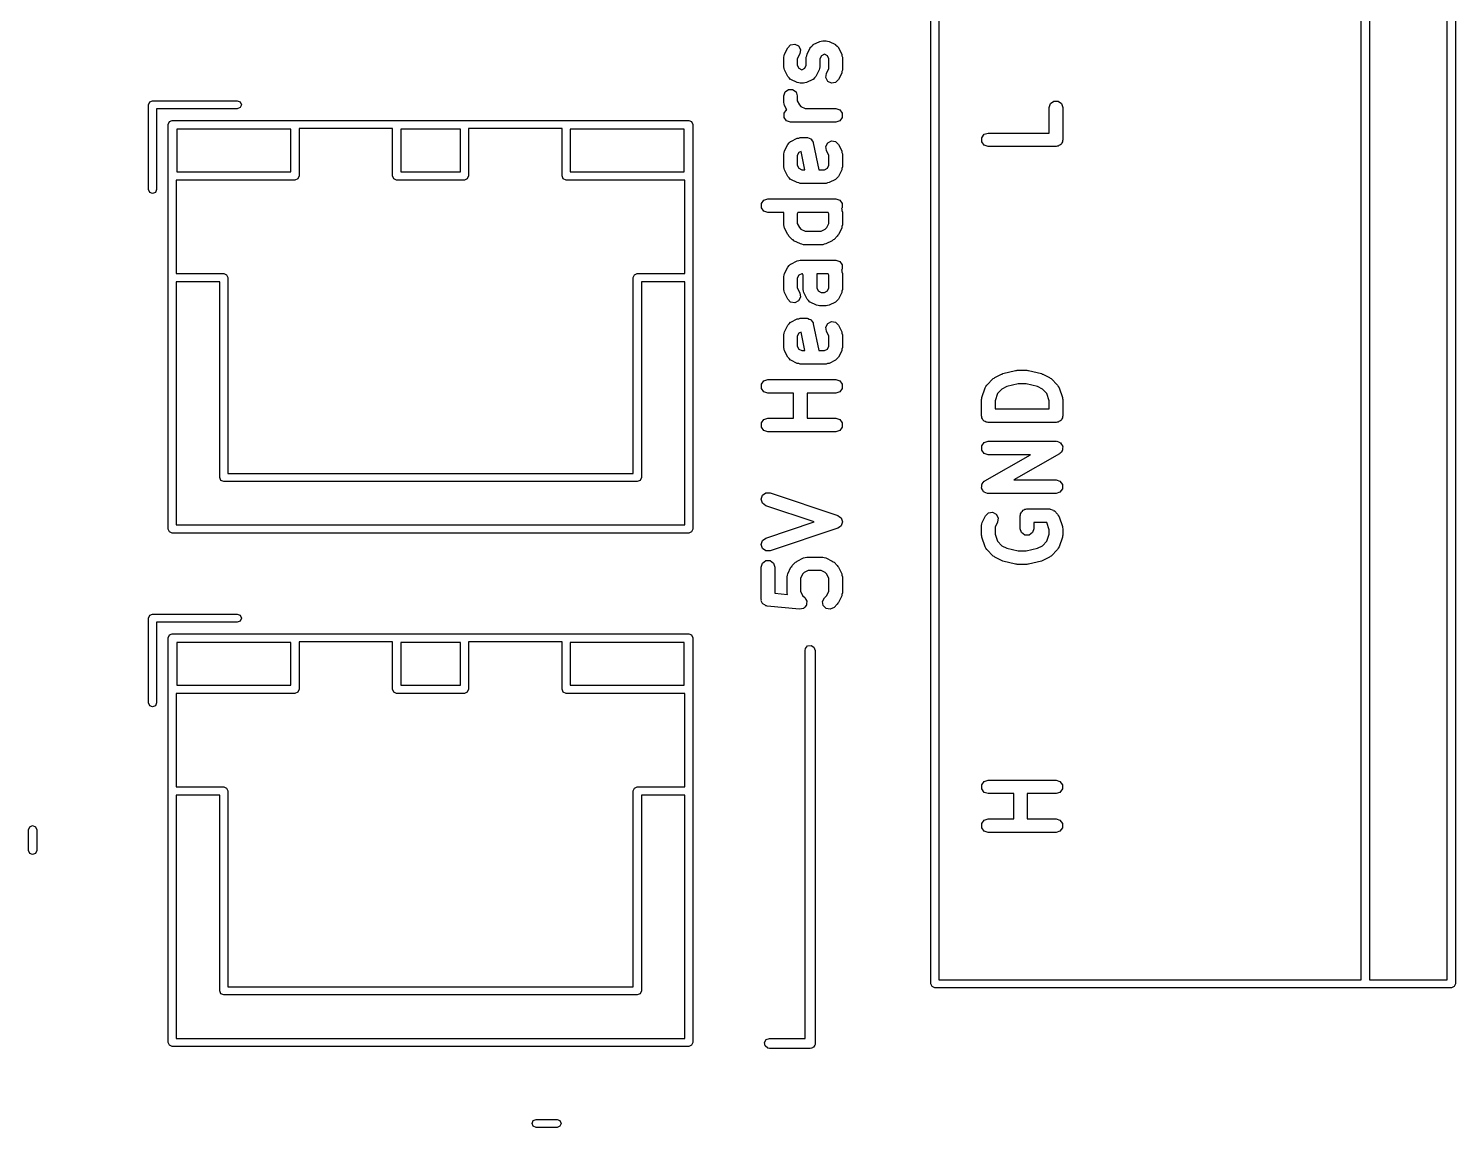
# Model space of a CAD drawing. Extents: x 96 to 200, y -143 to -59.
# Drawn here: x 177.82 to 198.87, y -97.74 to -81.52 of the extents above; entities that cross this region are included whole.
import ezdxf

# ---------------------------------------------------------------- set-up
doc = ezdxf.new("R2010")
doc.units = 0
doc.layers.add('BLACK', color=7, linetype='CONTINUOUS')

msp = doc.modelspace()

# ---------------------------------------------------------------- linework, layer by layer
at = {"layer": 'BLACK', "linetype": 'CONTINUOUS'}
for p, q in [((191.13, -95.62), (191.13, -80.38)), ((198.87, -80.38), (198.87, -95.62)), ((191.25, -80.44), (191.25, -95.56)), ((197.48, -95.56), (197.48, -80.44)), ((197.6, -80.44), (197.6, -95.56)), ((198.75, -95.56), (198.75, -80.44)), ((188.972, -81.9029), (189.019, -81.8077)), ((189.019, -81.8077), (189.062, -81.7636)), ((189.062, -81.7636), (189.123, -81.7535)), ((189.123, -81.7535), (189.179, -81.7811)), ((189.179, -81.7811), (189.207, -81.836)), ((189.207, -81.836), (189.198, -81.8971)), ((189.305, -81.9029), (189.352, -81.8077)), ((189.352, -81.8077), (189.353, -81.8071)), ((189.353, -81.8063), (189.375, -81.7851)), ((189.353, -81.8071), (189.353, -81.8063)), ((189.375, -81.7851), (189.396, -81.7636)), ((189.396, -81.7636), (189.397, -81.7635)), ((189.397, -81.7629), (189.492, -81.7153)), ((189.397, -81.7635), (189.397, -81.7629)), ((189.492, -81.7153), (189.515, -81.7119)), ((189.515, -81.7119), (189.537, -81.7048)), ((189.537, -81.7048), (189.585, -81.7048)), ((189.585, -81.7048), (189.607, -81.7119)), ((189.607, -81.7119), (189.629, -81.7153)), ((189.629, -81.7153), (189.725, -81.7629)), ((189.725, -81.7629), (189.725, -81.7635)), ((189.725, -81.7635), (189.726, -81.7636)), ((189.726, -81.7636), (189.747, -81.7851)), ((189.747, -81.7851), (189.769, -81.8063)), ((189.769, -81.8063), (189.769, -81.8071)), ((189.769, -81.8071), (189.769, -81.8077)), ((189.769, -81.8077), (189.817, -81.9029)), ((188.961, -81.9476), (188.968, -81.9257)), ((188.961, -82.0905), (188.961, -81.9476)), ((188.968, -82.1124), (188.961, -82.0905)), ((188.968, -81.9257), (188.972, -81.9029)), ((189.198, -81.8971), (189.161, -81.9712)), ((189.161, -81.9712), (189.161, -82.0669)), ((189.161, -82.0669), (189.183, -82.1112)), ((189.272, -82.1112), (189.294, -82.0669)), ((189.294, -81.9476), (189.301, -81.9257)), ((189.294, -82.0669), (189.294, -81.9476)), ((189.301, -81.9257), (189.305, -81.9029)), ((189.494, -82.0905), (189.487, -82.1124)), ((189.516, -81.9269), (189.494, -81.9712)), ((189.494, -81.9712), (189.494, -82.0905)), ((189.561, -81.9048), (189.516, -81.9269)), ((189.605, -81.9269), (189.561, -81.9048)), ((189.561, -81.9048), (189.561, -81.9048)), ((189.628, -81.9712), (189.605, -81.9269)), ((189.628, -82.1145), (189.628, -81.9712)), ((189.817, -81.9029), (189.82, -81.9257)), ((189.82, -81.9257), (189.828, -81.9476)), ((189.828, -81.9476), (189.828, -82.1381)), ((188.972, -82.1352), (188.968, -82.1124)), ((189.019, -82.2304), (188.972, -82.1352)), ((189.02, -82.231), (189.019, -82.2304)), ((189.02, -82.2318), (189.02, -82.231)), ((189.041, -82.253), (189.02, -82.2318)), ((189.062, -82.2745), (189.041, -82.253)), ((189.063, -82.2746), (189.062, -82.2745)), ((189.064, -82.2752), (189.063, -82.2746)), ((189.159, -82.3228), (189.064, -82.2752)), ((189.183, -82.1112), (189.227, -82.1333)), ((189.227, -82.1333), (189.228, -82.1333)), ((189.228, -82.1333), (189.272, -82.1112)), ((189.391, -82.2752), (189.296, -82.3228)), ((189.392, -82.2746), (189.391, -82.2752)), ((189.393, -82.2745), (189.392, -82.2746)), ((189.414, -82.253), (189.393, -82.2745)), ((189.435, -82.2318), (189.414, -82.253)), ((189.436, -82.231), (189.435, -82.2318)), ((189.484, -82.1352), (189.436, -82.2304)), ((189.436, -82.2304), (189.436, -82.231)), ((189.487, -82.1124), (189.484, -82.1352)), ((189.581, -82.2497), (189.591, -82.1886)), ((189.61, -82.3046), (189.581, -82.2497)), ((189.591, -82.1886), (189.628, -82.1145)), ((189.665, -82.3322), (189.61, -82.3046)), ((189.769, -82.2781), (189.726, -82.3221)), ((189.817, -82.1828), (189.769, -82.2781)), ((189.82, -82.16), (189.817, -82.1828)), ((189.828, -82.1381), (189.82, -82.16)), ((188.961, -82.519), (188.98, -82.4603)), ((188.98, -82.4603), (189.03, -82.4239)), ((189.03, -82.4239), (189.092, -82.4239)), ((189.092, -82.4239), (189.142, -82.4603)), ((189.142, -82.4603), (189.161, -82.519)), ((189.182, -82.3262), (189.159, -82.3228)), ((189.204, -82.3333), (189.182, -82.3262)), ((189.251, -82.3333), (189.204, -82.3333)), ((189.273, -82.3262), (189.251, -82.3333)), ((189.296, -82.3228), (189.273, -82.3262)), ((189.726, -82.3221), (189.665, -82.3322)), ((179.59, -82.65), (179.608, -82.6076)), ((179.59, -83.9), (179.59, -82.65)), ((179.608, -82.6076), (179.65, -82.59)), ((179.65, -82.59), (180.9, -82.59)), ((180.9, -82.71), (179.71, -82.71)), ((179.71, -82.71), (179.71, -83.9)), ((180.9, -82.59), (180.942, -82.6076)), ((180.942, -82.6924), (180.9, -82.71)), ((180.942, -82.6076), (180.96, -82.65)), ((180.96, -82.65), (180.942, -82.6924)), ((188.961, -82.6143), (188.961, -82.519)), ((188.968, -82.6362), (188.961, -82.6143)), ((188.966, -82.7739), (189.002, -82.7239)), ((188.972, -82.659), (188.968, -82.6362)), ((189.004, -82.7234), (188.972, -82.659)), ((189.002, -82.7239), (189.004, -82.7234)), ((189.161, -82.519), (189.161, -82.5907)), ((189.161, -82.5907), (189.191, -82.6503)), ((189.191, -82.6503), (189.215, -82.675)), ((189.215, -82.675), (189.275, -82.7048)), ((189.275, -82.7048), (189.728, -82.7048)), ((189.728, -82.7048), (189.786, -82.7239)), ((189.786, -82.7239), (189.823, -82.7739)), ((192.878, -82.6905), (192.897, -82.6317)), ((192.878, -83.0667), (192.878, -82.6905)), ((192.897, -82.6317), (192.947, -82.5954)), ((192.947, -82.5954), (193.009, -82.5954)), ((193.009, -82.5954), (193.059, -82.6317)), ((193.059, -82.6317), (193.078, -82.6905)), ((193.078, -82.6905), (193.078, -83.1667)), ((179.88, -82.94), (179.898, -82.8976)), ((179.898, -82.8976), (179.94, -82.88)), ((179.94, -82.88), (187.56, -82.88)), ((187.56, -82.88), (187.602, -82.8976)), ((187.602, -82.8976), (187.62, -82.94)), ((188.966, -82.8357), (188.966, -82.7739)), ((189.002, -82.8857), (188.966, -82.8357)), ((189.061, -82.9048), (189.002, -82.8857)), ((189.728, -82.9048), (189.061, -82.9048)), ((189.786, -82.8857), (189.728, -82.9048)), ((189.823, -82.8357), (189.786, -82.8857)), ((189.823, -82.7739), (189.823, -82.8357)), ((179.88, -88.91), (179.88, -82.94)), ((180.01, -83.01), (180.01, -83.64)), ((181.69, -83.01), (180.01, -83.01)), ((181.69, -83.64), (181.69, -83.01)), ((183.19, -83), (181.81, -83)), ((181.81, -83), (181.81, -83.7)), ((183.19, -83.7), (183.19, -83)), ((183.31, -83.01), (183.31, -83.64)), ((184.19, -83.01), (183.31, -83.01)), ((184.19, -83.64), (184.19, -83.01)), ((184.31, -83), (184.31, -83.7)), ((185.69, -83), (184.31, -83)), ((185.69, -83.7), (185.69, -83)), ((185.81, -83.01), (185.81, -83.64)), ((187.49, -83.01), (185.81, -83.01)), ((187.49, -83.64), (187.49, -83.01)), ((187.62, -82.94), (187.62, -88.91)), ((189.064, -83.1915), (189.159, -83.1439)), ((189.159, -83.1439), (189.182, -83.1405)), ((189.182, -83.1405), (189.204, -83.1333)), ((189.204, -83.1333), (189.299, -83.1333)), ((189.299, -83.1333), (189.305, -83.1352)), ((189.305, -83.1352), (189.311, -83.134)), ((189.311, -83.134), (189.334, -83.1446)), ((189.334, -83.1446), (189.358, -83.1524)), ((191.883, -83.1358), (191.919, -83.0858)), ((191.883, -83.1976), (191.883, -83.1358)), ((191.919, -83.0858), (191.978, -83.0667)), ((191.978, -83.0667), (192.878, -83.0667)), ((188.961, -83.3762), (188.968, -83.3543)), ((188.968, -83.3543), (188.972, -83.3315)), ((188.972, -83.3315), (189.019, -83.2362)), ((189.019, -83.2362), (189.02, -83.2357)), ((189.02, -83.2349), (189.041, -83.2137)), ((189.02, -83.2357), (189.02, -83.2349)), ((189.041, -83.2137), (189.062, -83.1922)), ((189.062, -83.1922), (189.063, -83.1921)), ((189.063, -83.1921), (189.064, -83.1915)), ((189.183, -83.3555), (189.161, -83.3998)), ((189.218, -83.338), (189.183, -83.3555)), ((189.272, -83.6095), (189.218, -83.338)), ((189.358, -83.1524), (189.361, -83.1573)), ((189.361, -83.1573), (189.367, -83.1598)), ((189.367, -83.1598), (189.379, -83.1819)), ((189.379, -83.1819), (189.394, -83.2024)), ((189.394, -83.2024), (189.394, -83.2085)), ((189.394, -83.2085), (189.397, -83.2137)), ((189.397, -83.2137), (189.476, -83.6095)), ((189.581, -83.2646), (189.61, -83.2097)), ((189.591, -83.3257), (189.581, -83.2646)), ((189.628, -83.3998), (189.591, -83.3257)), ((189.61, -83.2097), (189.665, -83.1821)), ((189.665, -83.1821), (189.726, -83.1922)), ((189.726, -83.1922), (189.769, -83.2362)), ((189.769, -83.2362), (189.817, -83.3315)), ((189.817, -83.3315), (189.82, -83.3543)), ((189.82, -83.3543), (189.828, -83.3762)), ((191.919, -83.2476), (191.883, -83.1976)), ((191.978, -83.2667), (191.919, -83.2476)), ((192.978, -83.2667), (191.978, -83.2667)), ((192.993, -83.2618), (192.978, -83.2667)), ((193.009, -83.2618), (192.993, -83.2618)), ((193.021, -83.2525), (193.009, -83.2618)), ((193.036, -83.2476), (193.021, -83.2525)), ((193.046, -83.2348), (193.036, -83.2476)), ((193.059, -83.2254), (193.046, -83.2348)), ((193.063, -83.2104), (193.059, -83.2254)), ((193.073, -83.1976), (193.063, -83.2104)), ((193.078, -83.1667), (193.073, -83.1817)), ((193.073, -83.1817), (193.073, -83.1976)), ((188.961, -83.5667), (188.961, -83.3762)), ((188.968, -83.5886), (188.961, -83.5667)), ((189.161, -83.3998), (189.161, -83.5431)), ((189.161, -83.5431), (189.183, -83.5874)), ((189.605, -83.5874), (189.628, -83.5431)), ((189.628, -83.5431), (189.628, -83.3998)), ((189.828, -83.5667), (189.82, -83.5886)), ((189.828, -83.3762), (189.828, -83.5667)), ((181.75, -83.76), (180, -83.76)), ((180, -83.76), (180, -85.14)), ((180.01, -83.64), (181.69, -83.64)), ((181.792, -83.7424), (181.75, -83.76)), ((181.81, -83.7), (181.792, -83.7424)), ((183.208, -83.7424), (183.19, -83.7)), ((183.25, -83.76), (183.208, -83.7424)), ((184.25, -83.76), (183.25, -83.76)), ((183.31, -83.64), (184.19, -83.64)), ((184.292, -83.7424), (184.25, -83.76)), ((184.31, -83.7), (184.292, -83.7424)), ((185.708, -83.7424), (185.69, -83.7)), ((185.75, -83.76), (185.708, -83.7424)), ((187.5, -83.76), (185.75, -83.76)), ((185.81, -83.64), (187.49, -83.64)), ((187.5, -85.14), (187.5, -83.76)), ((188.972, -83.6114), (188.968, -83.5886)), ((189.019, -83.7066), (188.972, -83.6114)), ((189.02, -83.7072), (189.019, -83.7066)), ((189.02, -83.708), (189.02, -83.7072)), ((189.041, -83.7292), (189.02, -83.708)), ((189.062, -83.7507), (189.041, -83.7292)), ((189.063, -83.7508), (189.062, -83.7507)), ((189.064, -83.7513), (189.063, -83.7508)), ((189.159, -83.799), (189.064, -83.7513)), ((189.183, -83.5874), (189.227, -83.6095)), ((189.227, -83.6095), (189.272, -83.6095)), ((189.476, -83.6095), (189.561, -83.6095)), ((189.561, -83.6095), (189.605, -83.5874)), ((189.725, -83.7513), (189.629, -83.799)), ((189.726, -83.7507), (189.725, -83.7508)), ((189.725, -83.7508), (189.725, -83.7513)), ((189.747, -83.7292), (189.726, -83.7507)), ((189.769, -83.708), (189.747, -83.7292)), ((189.817, -83.6114), (189.769, -83.7066)), ((189.769, -83.7066), (189.769, -83.7072)), ((189.769, -83.7072), (189.769, -83.708)), ((189.82, -83.5886), (189.817, -83.6114)), ((179.608, -83.9424), (179.59, -83.9)), ((179.65, -83.96), (179.608, -83.9424)), ((179.692, -83.9424), (179.65, -83.96)), ((179.71, -83.9), (179.692, -83.9424)), ((189.182, -83.8024), (189.159, -83.799)), ((189.204, -83.8095), (189.182, -83.8024)), ((189.585, -83.8095), (189.204, -83.8095)), ((189.607, -83.8024), (189.585, -83.8095)), ((189.629, -83.799), (189.607, -83.8024)), ((188.633, -84.1072), (188.669, -84.0572)), ((188.633, -84.169), (188.633, -84.1072)), ((188.669, -84.219), (188.633, -84.169)), ((188.669, -84.0572), (188.728, -84.0381)), ((188.728, -84.0381), (189.728, -84.0381)), ((189.728, -84.0381), (189.786, -84.0572)), ((189.786, -84.0572), (189.823, -84.1072)), ((189.823, -84.169), (189.814, -84.1816)), ((189.814, -84.1816), (189.817, -84.1886)), ((189.817, -84.1886), (189.82, -84.2114)), ((189.823, -84.1072), (189.823, -84.169)), ((188.728, -84.2381), (188.669, -84.219)), ((188.961, -84.2381), (188.728, -84.2381)), ((188.961, -84.4238), (188.961, -84.2381)), ((189.17, -84.2381), (189.161, -84.2569)), ((189.161, -84.2569), (189.161, -84.4002)), ((189.161, -84.4002), (189.191, -84.4598)), ((189.618, -84.2381), (189.17, -84.2381)), ((189.598, -84.4598), (189.628, -84.4002)), ((189.628, -84.2569), (189.618, -84.2381)), ((189.628, -84.4002), (189.628, -84.2569)), ((189.82, -84.2114), (189.828, -84.2333)), ((189.828, -84.2333), (189.828, -84.4238)), ((188.968, -84.4457), (188.961, -84.4238)), ((188.972, -84.4685), (188.968, -84.4457)), ((189.019, -84.5638), (188.972, -84.4685)), ((189.031, -84.5753), (189.019, -84.5638)), ((189.038, -84.5898), (189.031, -84.5753)), ((189.085, -84.6374), (189.038, -84.5898)), ((189.191, -84.4598), (189.215, -84.4845)), ((189.215, -84.4845), (189.275, -84.5143)), ((189.275, -84.5143), (189.514, -84.5143)), ((189.514, -84.5143), (189.573, -84.4845)), ((189.573, -84.4845), (189.598, -84.4598)), ((189.751, -84.5898), (189.703, -84.6374)), ((189.758, -84.5753), (189.751, -84.5898)), ((189.769, -84.5638), (189.758, -84.5753)), ((189.817, -84.4685), (189.769, -84.5638)), ((189.82, -84.4457), (189.817, -84.4685)), ((189.828, -84.4238), (189.82, -84.4457)), ((189.1, -84.6447), (189.085, -84.6374)), ((189.111, -84.6561), (189.1, -84.6447)), ((189.207, -84.7037), (189.111, -84.6561)), ((189.23, -84.7072), (189.207, -84.7037)), ((189.251, -84.7143), (189.23, -84.7072)), ((189.537, -84.7143), (189.251, -84.7143)), ((189.559, -84.7072), (189.537, -84.7143)), ((189.582, -84.7037), (189.559, -84.7072)), ((189.677, -84.6561), (189.582, -84.7037)), ((189.689, -84.6447), (189.677, -84.6561)), ((189.703, -84.6374), (189.689, -84.6447)), ((189.02, -85.0444), (189.041, -85.0232)), ((189.041, -85.0232), (189.062, -85.0017)), ((189.062, -85.0017), (189.063, -85.0016)), ((189.063, -85.0016), (189.064, -85.001)), ((189.064, -85.001), (189.159, -84.9534)), ((189.159, -84.9534), (189.182, -84.95)), ((189.182, -84.95), (189.204, -84.9429)), ((189.204, -84.9429), (189.728, -84.9429)), ((189.728, -84.9429), (189.786, -84.962)), ((189.786, -84.962), (189.823, -85.012)), ((189.823, -85.012), (189.823, -85.0738)), ((180, -85.14), (180.7, -85.14)), ((180.7, -85.14), (180.742, -85.1576)), ((180.742, -85.1576), (180.76, -85.2)), ((180.76, -85.2), (180.76, -88.09)), ((186.74, -85.2), (186.758, -85.1576)), ((186.74, -88.09), (186.74, -85.2)), ((186.758, -85.1576), (186.8, -85.14)), ((186.8, -85.14), (187.5, -85.14)), ((188.961, -85.1857), (188.968, -85.1638)), ((188.961, -85.3762), (188.961, -85.1857)), ((188.968, -85.1638), (188.972, -85.141)), ((188.972, -85.141), (189.019, -85.0458)), ((189.019, -85.0458), (189.02, -85.0452)), ((189.02, -85.0452), (189.02, -85.0444)), ((189.183, -85.165), (189.161, -85.2093)), ((189.161, -85.2093), (189.161, -85.3526)), ((189.227, -85.1429), (189.183, -85.165)), ((189.237, -85.1429), (189.227, -85.1429)), ((189.247, -85.1617), (189.237, -85.1429)), ((189.247, -85.3762), (189.247, -85.1617)), ((189.447, -85.1429), (189.447, -85.3526)), ((189.618, -85.1429), (189.447, -85.1429)), ((189.628, -85.1617), (189.618, -85.1429)), ((189.628, -85.3526), (189.628, -85.1617)), ((189.823, -85.0738), (189.814, -85.0864)), ((189.814, -85.0864), (189.817, -85.0934)), ((189.817, -85.0934), (189.82, -85.1162)), ((189.82, -85.1162), (189.828, -85.1381)), ((189.828, -85.1381), (189.828, -85.3762)), ((180.64, -85.26), (180, -85.26)), ((180, -85.26), (180, -88.85)), ((180.64, -88.15), (180.64, -85.26)), ((186.86, -85.26), (186.86, -88.15)), ((187.5, -85.26), (186.86, -85.26)), ((187.5, -88.85), (187.5, -85.26)), ((188.968, -85.3981), (188.961, -85.3762)), ((188.972, -85.4209), (188.968, -85.3981)), ((189.019, -85.5161), (188.972, -85.4209)), ((189.161, -85.3526), (189.198, -85.4267)), ((189.198, -85.4267), (189.207, -85.4878)), ((189.254, -85.3981), (189.247, -85.3762)), ((189.257, -85.4209), (189.254, -85.3981)), ((189.305, -85.5161), (189.257, -85.4209)), ((189.447, -85.3526), (189.469, -85.3969)), ((189.469, -85.3969), (189.513, -85.419)), ((189.513, -85.419), (189.561, -85.419)), ((189.561, -85.419), (189.605, -85.3969)), ((189.605, -85.3969), (189.628, -85.3526)), ((189.817, -85.4209), (189.769, -85.5161)), ((189.82, -85.3981), (189.817, -85.4209)), ((189.828, -85.3762), (189.82, -85.3981)), ((189.062, -85.5602), (189.019, -85.5161)), ((189.123, -85.5703), (189.062, -85.5602)), ((189.179, -85.5427), (189.123, -85.5703)), ((189.207, -85.4878), (189.179, -85.5427)), ((189.305, -85.5167), (189.305, -85.5161)), ((189.306, -85.5175), (189.305, -85.5167)), ((189.327, -85.5387), (189.306, -85.5175)), ((189.348, -85.5602), (189.327, -85.5387)), ((189.349, -85.5603), (189.348, -85.5602)), ((189.35, -85.5609), (189.349, -85.5603)), ((189.445, -85.6085), (189.35, -85.5609)), ((189.468, -85.6119), (189.445, -85.6085)), ((189.49, -85.619), (189.468, -85.6119)), ((189.585, -85.619), (189.49, -85.619)), ((189.607, -85.6119), (189.585, -85.619)), ((189.629, -85.6085), (189.607, -85.6119)), ((189.725, -85.5609), (189.629, -85.6085)), ((189.726, -85.5602), (189.725, -85.5603)), ((189.725, -85.5603), (189.725, -85.5609)), ((189.747, -85.5387), (189.726, -85.5602)), ((189.769, -85.5175), (189.747, -85.5387)), ((189.769, -85.5161), (189.769, -85.5167)), ((189.769, -85.5167), (189.769, -85.5175)), ((189.02, -85.9015), (189.041, -85.8804)), ((189.041, -85.8804), (189.062, -85.8589)), ((189.062, -85.8589), (189.063, -85.8587)), ((189.063, -85.8587), (189.064, -85.8582)), ((189.064, -85.8582), (189.159, -85.8106)), ((189.159, -85.8106), (189.182, -85.8071)), ((189.182, -85.8071), (189.204, -85.8)), ((189.204, -85.8), (189.299, -85.8)), ((189.299, -85.8), (189.305, -85.8019)), ((189.305, -85.8019), (189.311, -85.8007)), ((189.311, -85.8007), (189.334, -85.8113)), ((189.334, -85.8113), (189.358, -85.8191)), ((189.358, -85.8191), (189.361, -85.824)), ((189.361, -85.824), (189.367, -85.8265)), ((189.367, -85.8265), (189.379, -85.8486)), ((189.379, -85.8486), (189.394, -85.8691)), ((189.394, -85.8691), (189.394, -85.8751)), ((189.394, -85.8751), (189.397, -85.8804)), ((189.397, -85.8804), (189.476, -86.2762)), ((189.581, -85.9312), (189.61, -85.8764)), ((189.61, -85.8764), (189.665, -85.8487)), ((189.665, -85.8487), (189.726, -85.8589)), ((189.726, -85.8589), (189.769, -85.9029)), ((188.961, -86.0429), (188.968, -86.0209)), ((188.961, -86.2333), (188.961, -86.0429)), ((188.968, -86.0209), (188.972, -85.9981)), ((188.972, -85.9981), (189.019, -85.9029)), ((189.019, -85.9029), (189.02, -85.9023)), ((189.02, -85.9023), (189.02, -85.9015)), ((189.183, -86.0222), (189.161, -86.0665)), ((189.161, -86.0665), (189.161, -86.2097)), ((189.218, -86.0047), (189.183, -86.0222)), ((189.272, -86.2762), (189.218, -86.0047)), ((189.591, -85.9923), (189.581, -85.9312)), ((189.628, -86.0665), (189.591, -85.9923)), ((189.628, -86.2097), (189.628, -86.0665)), ((189.769, -85.9029), (189.817, -85.9981)), ((189.817, -85.9981), (189.82, -86.0209)), ((189.82, -86.0209), (189.828, -86.0429)), ((189.828, -86.0429), (189.828, -86.2333)), ((188.968, -86.2553), (188.961, -86.2333)), ((188.972, -86.2781), (188.968, -86.2553)), ((189.019, -86.3733), (188.972, -86.2781)), ((189.161, -86.2097), (189.183, -86.254)), ((189.183, -86.254), (189.227, -86.2762)), ((189.227, -86.2762), (189.272, -86.2762)), ((189.476, -86.2762), (189.561, -86.2762)), ((189.561, -86.2762), (189.605, -86.254)), ((189.605, -86.254), (189.628, -86.2097)), ((189.817, -86.2781), (189.769, -86.3733)), ((189.82, -86.2553), (189.817, -86.2781)), ((189.828, -86.2333), (189.82, -86.2553)), ((189.02, -86.3739), (189.019, -86.3733)), ((189.02, -86.3746), (189.02, -86.3739)), ((189.041, -86.3958), (189.02, -86.3746)), ((189.062, -86.4173), (189.041, -86.3958)), ((189.063, -86.4175), (189.062, -86.4173)), ((189.064, -86.418), (189.063, -86.4175)), ((189.159, -86.4656), (189.064, -86.418)), ((189.182, -86.4691), (189.159, -86.4656)), ((189.204, -86.4762), (189.182, -86.4691)), ((189.585, -86.4762), (189.204, -86.4762)), ((189.607, -86.4691), (189.585, -86.4762)), ((189.629, -86.4656), (189.607, -86.4691)), ((189.725, -86.418), (189.629, -86.4656)), ((189.726, -86.4173), (189.725, -86.4175)), ((189.725, -86.4175), (189.725, -86.418)), ((189.747, -86.3958), (189.726, -86.4173)), ((189.769, -86.3746), (189.747, -86.3958)), ((189.769, -86.3733), (189.769, -86.3739)), ((189.769, -86.3739), (189.769, -86.3746)), ((188.633, -86.7739), (188.669, -86.7239)), ((188.669, -86.7239), (188.728, -86.7048)), ((188.728, -86.7048), (189.728, -86.7048)), ((189.728, -86.7048), (189.786, -86.7239)), ((189.786, -86.7239), (189.823, -86.7739)), ((191.955, -86.7864), (192.05, -86.6912)), ((192.05, -86.6912), (192.064, -86.6838)), ((192.064, -86.6838), (192.076, -86.6725)), ((192.076, -86.6725), (192.171, -86.6248)), ((192.171, -86.6248), (192.182, -86.6232)), ((192.182, -86.6232), (192.191, -86.6173)), ((192.191, -86.6173), (192.382, -86.5697)), ((192.382, -86.5697), (192.394, -86.5705)), ((192.394, -86.5705), (192.406, -86.5667)), ((192.406, -86.5667), (192.549, -86.5667)), ((192.549, -86.5667), (192.561, -86.5705)), ((192.561, -86.5705), (192.573, -86.5697)), ((192.573, -86.5697), (192.764, -86.6173)), ((192.764, -86.6173), (192.773, -86.6232)), ((192.773, -86.6232), (192.784, -86.6248)), ((192.784, -86.6248), (192.879, -86.6725)), ((192.879, -86.6725), (192.891, -86.6838)), ((192.891, -86.6838), (192.905, -86.6912)), ((192.905, -86.6912), (193.001, -86.7864)), ((188.633, -86.8357), (188.633, -86.7739)), ((188.669, -86.8857), (188.633, -86.8357)), ((188.728, -86.9048), (188.669, -86.8857)), ((189.104, -86.9048), (188.728, -86.9048)), ((189.104, -87.2762), (189.104, -86.9048)), ((189.728, -86.9048), (189.304, -86.9048)), ((189.304, -86.9048), (189.304, -87.2762)), ((189.786, -86.8857), (189.728, -86.9048)), ((189.823, -86.8357), (189.786, -86.8857)), ((189.823, -86.7739), (189.823, -86.8357)), ((191.883, -86.9684), (191.93, -86.8255)), ((191.93, -86.8255), (191.944, -86.807)), ((191.944, -86.807), (191.955, -86.7864)), ((192.113, -86.9112), (192.078, -87.0162)), ((192.18, -86.8441), (192.113, -86.9112)), ((192.251, -86.8086), (192.18, -86.8441)), ((192.418, -86.7667), (192.251, -86.8086)), ((192.537, -86.7667), (192.418, -86.7667)), ((192.705, -86.8086), (192.537, -86.7667)), ((192.776, -86.8441), (192.705, -86.8086)), ((192.843, -86.9112), (192.776, -86.8441)), ((192.878, -87.0162), (192.843, -86.9112)), ((193.001, -86.7864), (193.011, -86.807)), ((193.011, -86.807), (193.025, -86.8255)), ((193.025, -86.8255), (193.072, -86.9684)), ((191.878, -87), (191.883, -86.9846)), ((191.878, -87.2381), (191.878, -87)), ((191.883, -86.9846), (191.883, -86.9684)), ((192.078, -87.0162), (192.078, -87.1381)), ((192.078, -87.1381), (192.878, -87.1381)), ((192.878, -87.1381), (192.878, -87.0162)), ((193.072, -86.9684), (193.073, -86.9846)), ((193.073, -86.9846), (193.078, -87)), ((193.078, -87), (193.078, -87.2381)), ((188.633, -87.3453), (188.669, -87.2953)), ((188.633, -87.4071), (188.633, -87.3453)), ((188.669, -87.2953), (188.728, -87.2762)), ((188.728, -87.2762), (189.104, -87.2762)), ((189.304, -87.2762), (189.728, -87.2762)), ((189.728, -87.2762), (189.786, -87.2953)), ((189.786, -87.2953), (189.823, -87.3453)), ((189.823, -87.3453), (189.823, -87.4071)), ((191.883, -87.2532), (191.878, -87.2381)), ((191.883, -87.269), (191.883, -87.2532)), ((191.892, -87.2818), (191.883, -87.269)), ((191.897, -87.2969), (191.892, -87.2818)), ((191.91, -87.3062), (191.897, -87.2969)), ((191.919, -87.319), (191.91, -87.3062)), ((191.934, -87.3239), (191.919, -87.319)), ((191.947, -87.3332), (191.934, -87.3239)), ((191.963, -87.3332), (191.947, -87.3332)), ((191.978, -87.3381), (191.963, -87.3332)), ((192.978, -87.3381), (191.978, -87.3381)), ((192.993, -87.3332), (192.978, -87.3381)), ((193.009, -87.3332), (192.993, -87.3332)), ((193.021, -87.3239), (193.009, -87.3332)), ((193.036, -87.319), (193.021, -87.3239)), ((193.046, -87.3062), (193.036, -87.319)), ((193.059, -87.2969), (193.046, -87.3062)), ((193.063, -87.2818), (193.059, -87.2969)), ((193.073, -87.269), (193.063, -87.2818)), ((193.078, -87.2381), (193.073, -87.2532)), ((193.073, -87.2532), (193.073, -87.269)), ((188.669, -87.4571), (188.633, -87.4071)), ((188.728, -87.4762), (188.669, -87.4571)), ((189.728, -87.4762), (188.728, -87.4762)), ((189.786, -87.4571), (189.728, -87.4762)), ((189.823, -87.4071), (189.786, -87.4571)), ((191.883, -87.6834), (191.919, -87.6334)), ((191.883, -87.7452), (191.883, -87.6834)), ((191.919, -87.7952), (191.883, -87.7452)), ((191.919, -87.6334), (191.978, -87.6143)), ((191.978, -87.6143), (192.978, -87.6143)), ((192.978, -87.6143), (192.983, -87.616)), ((192.983, -87.616), (192.989, -87.6149)), ((192.989, -87.6149), (193.012, -87.6254)), ((193.012, -87.6254), (193.036, -87.6334)), ((193.036, -87.6334), (193.04, -87.6379)), ((193.052, -87.7744), (193.036, -87.7952)), ((193.04, -87.6379), (193.045, -87.6403)), ((193.045, -87.6403), (193.058, -87.6626)), ((193.069, -87.7554), (193.052, -87.7744)), ((193.058, -87.6626), (193.073, -87.6834)), ((193.073, -87.7452), (193.069, -87.7498)), ((193.069, -87.7498), (193.069, -87.7554)), ((193.073, -87.6834), (193.073, -87.689)), ((193.073, -87.689), (193.076, -87.6939)), ((193.076, -87.6939), (193.073, -87.7195)), ((193.073, -87.7195), (193.073, -87.7452)), ((191.978, -87.8143), (191.919, -87.7952)), ((191.928, -88.1989), (192.601, -87.8143)), ((192.601, -87.8143), (191.978, -87.8143)), ((193.027, -87.8011), (192.354, -88.1857)), ((193.031, -87.7969), (193.027, -87.8011)), ((193.036, -87.7952), (193.031, -87.7969)), ((180.658, -88.1924), (180.64, -88.15)), ((180.7, -88.21), (180.658, -88.1924)), ((180.76, -88.09), (183.75, -88.09)), ((183.75, -88.09), (186.74, -88.09)), ((186.842, -88.1924), (186.8, -88.21)), ((186.86, -88.15), (186.842, -88.1924)), ((191.924, -88.2031), (191.928, -88.1989)), ((192.354, -88.1857), (192.978, -88.1857)), ((192.978, -88.1857), (193.036, -88.2048)), ((183.75, -88.21), (180.7, -88.21)), ((186.8, -88.21), (183.75, -88.21)), ((188.647, -88.412), (188.697, -88.3761)), ((188.697, -88.3761), (188.759, -88.3766)), ((188.759, -88.3766), (189.759, -88.7099)), ((191.88, -88.3061), (191.883, -88.2805)), ((191.883, -88.311), (191.88, -88.3061)), ((191.883, -88.2548), (191.886, -88.2502)), ((191.883, -88.2805), (191.883, -88.2548)), ((191.883, -88.3166), (191.883, -88.311)), ((191.898, -88.3374), (191.883, -88.3166)), ((191.886, -88.2446), (191.904, -88.2256)), ((191.886, -88.2502), (191.886, -88.2446)), ((191.91, -88.3597), (191.898, -88.3374)), ((191.904, -88.2256), (191.919, -88.2048)), ((191.916, -88.362), (191.91, -88.3597)), ((191.919, -88.3666), (191.916, -88.362)), ((191.919, -88.2048), (191.924, -88.2031)), ((191.943, -88.3746), (191.919, -88.3666)), ((191.967, -88.3851), (191.943, -88.3746)), ((191.972, -88.384), (191.967, -88.3851)), ((191.978, -88.3857), (191.972, -88.384)), ((192.978, -88.3857), (191.978, -88.3857)), ((193.036, -88.3666), (192.978, -88.3857)), ((193.036, -88.2048), (193.073, -88.2548)), ((193.073, -88.3166), (193.036, -88.3666)), ((193.073, -88.2548), (193.073, -88.3166)), ((188.628, -88.4707), (188.647, -88.412)), ((188.646, -88.5296), (188.628, -88.4707)), ((188.696, -88.5663), (188.646, -88.5296)), ((189.411, -88.8048), (188.696, -88.5663)), ((192.505, -88.6285), (192.518, -88.6192)), ((192.518, -88.6192), (192.534, -88.6192)), ((192.534, -88.6192), (192.549, -88.6143)), ((192.549, -88.6143), (192.882, -88.6143)), ((192.882, -88.6143), (192.89, -88.6168)), ((192.89, -88.6168), (192.898, -88.6155)), ((192.898, -88.6155), (192.919, -88.6261)), ((188.696, -89.0432), (189.411, -88.8048)), ((189.759, -88.7099), (189.784, -88.7278)), ((189.784, -88.7278), (189.808, -88.7454)), ((189.808, -88.7454), (189.808, -88.7461)), ((189.808, -88.7461), (189.809, -88.7466)), ((189.809, -88.7466), (189.818, -88.7754)), ((189.818, -88.7754), (189.828, -88.804)), ((189.828, -88.8055), (189.818, -88.8341)), ((189.828, -88.804), (189.827, -88.8048)), ((189.827, -88.8048), (189.828, -88.8055)), ((191.885, -88.8352), (191.888, -88.8124)), ((191.888, -88.8124), (191.936, -88.7172)), ((191.936, -88.7172), (191.979, -88.6731)), ((191.979, -88.6731), (192.04, -88.663)), ((192.04, -88.663), (192.095, -88.6907)), ((192.115, -88.8066), (192.078, -88.8807)), ((192.095, -88.6907), (192.124, -88.7455)), ((192.124, -88.7455), (192.115, -88.8066)), ((192.449, -88.7143), (192.454, -88.6992)), ((192.449, -88.9048), (192.449, -88.7143)), ((192.454, -88.6834), (192.463, -88.6706)), ((192.454, -88.6992), (192.454, -88.6834)), ((192.463, -88.6706), (192.468, -88.6555)), ((192.468, -88.6555), (192.481, -88.6462)), ((192.481, -88.6462), (192.49, -88.6334)), ((192.49, -88.6334), (192.505, -88.6285)), ((192.841, -88.8143), (192.649, -88.8143)), ((192.649, -88.8143), (192.649, -88.9048)), ((192.843, -88.8159), (192.841, -88.8143)), ((192.878, -88.921), (192.843, -88.8159)), ((192.919, -88.6261), (192.941, -88.6334)), ((192.941, -88.6334), (192.946, -88.6399)), ((192.946, -88.6399), (192.953, -88.6436)), ((192.953, -88.6436), (193.001, -88.6912)), ((193.001, -88.6912), (193.011, -88.7117)), ((193.011, -88.7117), (193.025, -88.7303)), ((193.025, -88.7303), (193.072, -88.8731)), ((179.898, -88.9524), (179.88, -88.91)), ((179.94, -88.97), (179.898, -88.9524)), ((187.56, -88.97), (179.94, -88.97)), ((180, -88.85), (187.5, -88.85)), ((187.602, -88.9524), (187.56, -88.97)), ((187.62, -88.91), (187.602, -88.9524)), ((189.759, -88.8996), (188.759, -89.233)), ((189.784, -88.8817), (189.759, -88.8996)), ((189.808, -88.8642), (189.784, -88.8817)), ((189.809, -88.8629), (189.808, -88.8634)), ((189.808, -88.8634), (189.808, -88.8642)), ((189.818, -88.8341), (189.809, -88.8629)), ((191.878, -88.8571), (191.885, -88.8352)), ((191.878, -89), (191.878, -88.8571)), ((191.883, -89.0154), (191.878, -89)), ((191.883, -89.0316), (191.883, -89.0154)), ((191.93, -89.1745), (191.883, -89.0316)), ((192.078, -88.8807), (192.078, -88.9838)), ((192.078, -88.9838), (192.113, -89.0888)), ((192.468, -88.9635), (192.449, -88.9048)), ((192.518, -88.9999), (192.468, -88.9635)), ((192.58, -88.9999), (192.518, -88.9999)), ((192.63, -88.9635), (192.58, -88.9999)), ((192.649, -88.9048), (192.63, -88.9635)), ((192.843, -89.0888), (192.878, -88.9838)), ((192.878, -88.9838), (192.878, -88.921)), ((193.072, -89.0316), (193.025, -89.1745)), ((193.072, -88.8731), (193.073, -88.8893)), ((193.073, -89.0154), (193.072, -89.0316)), ((193.073, -88.8893), (193.078, -88.9048)), ((193.078, -89), (193.073, -89.0154)), ((193.078, -88.9048), (193.078, -89)), ((188.628, -89.1389), (188.646, -89.0799)), ((188.647, -89.1975), (188.628, -89.1389)), ((188.646, -89.0799), (188.696, -89.0432)), ((188.697, -89.2334), (188.647, -89.1975)), ((188.759, -89.233), (188.697, -89.2334)), ((191.944, -89.193), (191.93, -89.1745)), ((191.955, -89.2136), (191.944, -89.193)), ((192.05, -89.3088), (191.955, -89.2136)), ((192.113, -89.0888), (192.18, -89.1559)), ((192.18, -89.1559), (192.251, -89.1914)), ((192.251, -89.1914), (192.418, -89.2333)), ((192.418, -89.2333), (192.537, -89.2333)), ((192.537, -89.2333), (192.705, -89.1914)), ((192.705, -89.1914), (192.776, -89.1559)), ((192.776, -89.1559), (192.843, -89.0888)), ((193.001, -89.2136), (192.905, -89.3088)), ((193.011, -89.193), (193.001, -89.2136)), ((193.025, -89.1745), (193.011, -89.193)), ((188.628, -89.4714), (188.647, -89.4126)), ((188.647, -89.4126), (188.697, -89.3763)), ((188.697, -89.3763), (188.759, -89.3763)), ((188.759, -89.3763), (188.809, -89.4126)), ((188.809, -89.4126), (188.828, -89.4714)), ((189.078, -89.4628), (189.085, -89.4483)), ((189.085, -89.4483), (189.133, -89.4007)), ((189.133, -89.4007), (189.148, -89.3934)), ((189.148, -89.3934), (189.159, -89.382)), ((189.159, -89.382), (189.254, -89.3344)), ((189.254, -89.3344), (189.277, -89.3309)), ((189.277, -89.3309), (189.299, -89.3238)), ((189.299, -89.3238), (189.537, -89.3238)), ((189.537, -89.3238), (189.559, -89.3309)), ((189.559, -89.3309), (189.582, -89.3344)), ((189.582, -89.3344), (189.677, -89.382)), ((189.677, -89.382), (189.689, -89.3934)), ((189.689, -89.3934), (189.703, -89.4007)), ((189.703, -89.4007), (189.751, -89.4483)), ((189.751, -89.4483), (189.758, -89.4628)), ((192.064, -89.3162), (192.05, -89.3088)), ((192.076, -89.3275), (192.064, -89.3162)), ((192.171, -89.3752), (192.076, -89.3275)), ((192.182, -89.3768), (192.171, -89.3752)), ((192.191, -89.3827), (192.182, -89.3768)), ((192.382, -89.4303), (192.191, -89.3827)), ((192.394, -89.4295), (192.382, -89.4303)), ((192.406, -89.4333), (192.394, -89.4295)), ((192.549, -89.4333), (192.406, -89.4333)), ((192.561, -89.4295), (192.549, -89.4333)), ((192.573, -89.4303), (192.561, -89.4295)), ((192.764, -89.3827), (192.573, -89.4303)), ((192.773, -89.3768), (192.764, -89.3827)), ((192.784, -89.3752), (192.773, -89.3768)), ((192.879, -89.3275), (192.784, -89.3752)), ((192.891, -89.3162), (192.879, -89.3275)), ((192.905, -89.3088), (192.891, -89.3162)), ((188.628, -89.9476), (188.628, -89.4714)), ((188.828, -89.4714), (188.828, -89.8571)), ((189.009, -89.6143), (189.016, -89.5924)), ((189.009, -89.8524), (189.009, -89.6143)), ((189.016, -89.5924), (189.019, -89.5696)), ((189.019, -89.5696), (189.067, -89.4743)), ((189.067, -89.4743), (189.078, -89.4628)), ((189.238, -89.5783), (189.209, -89.6379)), ((189.209, -89.6379), (189.209, -89.8288)), ((189.263, -89.5536), (189.238, -89.5783)), ((189.323, -89.5238), (189.263, -89.5536)), ((189.514, -89.5238), (189.323, -89.5238)), ((189.573, -89.5536), (189.514, -89.5238)), ((189.598, -89.5783), (189.573, -89.5536)), ((189.628, -89.6379), (189.598, -89.5783)), ((189.628, -89.8288), (189.628, -89.6379)), ((189.758, -89.4628), (189.769, -89.4743)), ((189.769, -89.4743), (189.817, -89.5696)), ((189.817, -89.5696), (189.82, -89.5924)), ((189.82, -89.5924), (189.828, -89.6143)), ((189.828, -89.6143), (189.828, -89.8524)), ((188.828, -89.8571), (189.016, -89.876)), ((189.016, -89.8743), (189.009, -89.8524)), ((189.016, -89.876), (189.016, -89.8743)), ((189.209, -89.8288), (189.238, -89.8884)), ((189.598, -89.8884), (189.628, -89.8288)), ((189.82, -89.8743), (189.817, -89.8971)), ((189.828, -89.8524), (189.82, -89.8743)), ((188.631, -89.958), (188.628, -89.9476)), ((188.63, -89.9689), (188.631, -89.958)), ((188.64, -89.9867), (188.63, -89.9689)), ((188.647, -90.0064), (188.64, -89.9867)), ((188.656, -90.0128), (188.647, -90.0064)), ((188.661, -90.0223), (188.656, -90.0128)), ((188.68, -90.0306), (188.661, -90.0223)), ((188.697, -90.0427), (188.68, -90.0306)), ((188.708, -90.0427), (188.697, -90.0427)), ((188.718, -90.0471), (188.708, -90.0427)), ((189.194, -90.0947), (188.718, -90.0471)), ((189.221, -90.0887), (189.194, -90.0947)), ((189.249, -90.0843), (189.221, -90.0887)), ((189.238, -89.8884), (189.275, -89.9245)), ((189.251, -90.0822), (189.249, -90.0843)), ((189.254, -90.0816), (189.251, -90.0822)), ((189.273, -90.0606), (189.254, -90.0816)), ((189.293, -90.0406), (189.273, -90.0606)), ((189.275, -89.9245), (189.287, -89.9496)), ((189.287, -89.9496), (189.302, -89.974)), ((189.295, -90.0354), (189.293, -90.0377)), ((189.293, -90.0377), (189.293, -90.0406)), ((189.298, -90.0074), (189.295, -90.0354)), ((189.303, -89.9796), (189.298, -90.0074)), ((189.302, -89.974), (189.301, -89.9769)), ((189.301, -89.9769), (189.303, -89.9796)), ((189.534, -89.9796), (189.562, -89.9245)), ((189.543, -90.0406), (189.534, -89.9796)), ((189.587, -90.0843), (189.543, -90.0406)), ((189.562, -89.9245), (189.598, -89.8884)), ((189.648, -90.094), (189.587, -90.0843)), ((189.703, -90.0659), (189.648, -90.094)), ((189.751, -90.0183), (189.703, -90.0659)), ((189.758, -90.0039), (189.751, -90.0183)), ((189.769, -89.9923), (189.758, -90.0039)), ((189.817, -89.8971), (189.769, -89.9923)), ((179.59, -90.225), (179.608, -90.1826)), ((179.59, -91.475), (179.59, -90.225)), ((179.608, -90.1826), (179.65, -90.165)), ((179.65, -90.165), (180.9, -90.165)), ((180.9, -90.285), (179.71, -90.285)), ((179.71, -90.285), (179.71, -91.475)), ((180.9, -90.165), (180.942, -90.1826)), ((180.942, -90.2674), (180.9, -90.285)), ((180.942, -90.1826), (180.96, -90.225)), ((180.96, -90.225), (180.942, -90.2674)), ((179.88, -90.515), (179.898, -90.4726)), ((179.88, -96.485), (179.88, -90.515)), ((179.898, -90.4726), (179.94, -90.455)), ((179.94, -90.455), (187.56, -90.455)), ((187.56, -90.455), (187.602, -90.4726)), ((187.602, -90.4726), (187.62, -90.515)), ((187.62, -90.515), (187.62, -96.485)), ((180.01, -90.585), (180.01, -91.215)), ((181.69, -90.585), (180.01, -90.585)), ((181.69, -91.215), (181.69, -90.585)), ((183.19, -90.575), (181.81, -90.575)), ((181.81, -90.575), (181.81, -91.275)), ((183.19, -91.275), (183.19, -90.575)), ((183.31, -90.585), (183.31, -91.215)), ((184.19, -90.585), (183.31, -90.585)), ((184.19, -91.215), (184.19, -90.585)), ((184.31, -90.575), (184.31, -91.275)), ((185.69, -90.575), (184.31, -90.575)), ((185.69, -91.275), (185.69, -90.575)), ((185.81, -90.585), (185.81, -91.215)), ((187.49, -90.585), (185.81, -90.585)), ((187.49, -91.215), (187.49, -90.585)), ((189.275, -90.7), (189.28, -90.6743)), ((189.275, -96.425), (189.275, -90.7)), ((189.28, -90.6743), (189.312, -90.635)), ((189.312, -90.635), (189.363, -90.6261)), ((189.363, -90.6261), (189.407, -90.6518)), ((189.407, -90.6518), (189.425, -90.7)), ((189.425, -90.7), (189.425, -96.5)), ((181.75, -91.335), (180, -91.335)), ((180, -91.335), (180, -92.715)), ((180.01, -91.215), (181.69, -91.215)), ((181.792, -91.3174), (181.75, -91.335)), ((181.81, -91.275), (181.792, -91.3174)), ((183.208, -91.3174), (183.19, -91.275)), ((183.25, -91.335), (183.208, -91.3174)), ((184.25, -91.335), (183.25, -91.335)), ((183.31, -91.215), (184.19, -91.215)), ((184.292, -91.3174), (184.25, -91.335)), ((184.31, -91.275), (184.292, -91.3174)), ((185.708, -91.3174), (185.69, -91.275)), ((185.75, -91.335), (185.708, -91.3174)), ((187.5, -91.335), (185.75, -91.335)), ((185.81, -91.215), (187.49, -91.215)), ((187.5, -92.715), (187.5, -91.335)), ((179.608, -91.5174), (179.59, -91.475)), ((179.65, -91.535), (179.608, -91.5174)), ((179.692, -91.5174), (179.65, -91.535)), ((179.71, -91.475), (179.692, -91.5174)), ((191.919, -92.6334), (191.978, -92.6143)), ((191.978, -92.6143), (192.978, -92.6143)), ((192.978, -92.6143), (193.036, -92.6334)), ((180, -92.715), (180.7, -92.715)), ((180.7, -92.715), (180.742, -92.7326)), ((180.742, -92.7326), (180.76, -92.775)), ((180.76, -92.775), (180.76, -95.665)), ((186.74, -92.775), (186.758, -92.7326)), ((186.74, -95.665), (186.74, -92.775)), ((186.758, -92.7326), (186.8, -92.715)), ((186.8, -92.715), (187.5, -92.715)), ((191.883, -92.6834), (191.919, -92.6334)), ((191.883, -92.7452), (191.883, -92.6834)), ((191.919, -92.7952), (191.883, -92.7452)), ((191.978, -92.8143), (191.919, -92.7952)), ((192.354, -92.8143), (191.978, -92.8143)), ((192.354, -93.1857), (192.354, -92.8143)), ((192.978, -92.8143), (192.554, -92.8143)), ((192.554, -92.8143), (192.554, -93.1857)), ((193.036, -92.7952), (192.978, -92.8143)), ((193.036, -92.6334), (193.073, -92.6834)), ((193.073, -92.7452), (193.036, -92.7952)), ((193.073, -92.6834), (193.073, -92.7452)), ((180.64, -92.835), (180, -92.835)), ((180, -92.835), (180, -96.425)), ((180.64, -95.725), (180.64, -92.835)), ((186.86, -92.835), (186.86, -95.725)), ((187.5, -92.835), (186.86, -92.835)), ((187.5, -96.425), (187.5, -92.835)), ((191.883, -93.2548), (191.919, -93.2048)), ((191.919, -93.2048), (191.978, -93.1857)), ((191.978, -93.1857), (192.354, -93.1857)), ((192.554, -93.1857), (192.978, -93.1857)), ((192.978, -93.1857), (193.036, -93.2048)), ((193.036, -93.2048), (193.073, -93.2548)), ((177.82, -93.3464), (177.838, -93.3039)), ((177.82, -93.6536), (177.82, -93.3464)), ((177.838, -93.3039), (177.88, -93.2864)), ((177.88, -93.2864), (177.922, -93.3039)), ((177.922, -93.3039), (177.94, -93.3464)), ((177.94, -93.3464), (177.94, -93.6536)), ((191.883, -93.3166), (191.883, -93.2548)), ((191.919, -93.3666), (191.883, -93.3166)), ((191.978, -93.3857), (191.919, -93.3666)), ((192.978, -93.3857), (191.978, -93.3857)), ((193.036, -93.3666), (192.978, -93.3857)), ((193.073, -93.3166), (193.036, -93.3666)), ((193.073, -93.2548), (193.073, -93.3166)), ((177.838, -93.6961), (177.82, -93.6536)), ((177.94, -93.6536), (177.922, -93.6961)), ((177.88, -93.7136), (177.838, -93.6961)), ((177.922, -93.6961), (177.88, -93.7136)), ((191.25, -95.56), (197.48, -95.56)), ((197.6, -95.56), (198.75, -95.56)), ((180.658, -95.7674), (180.64, -95.725)), ((180.7, -95.785), (180.658, -95.7674)), ((180.76, -95.665), (183.75, -95.665)), ((183.75, -95.665), (186.74, -95.665)), ((186.842, -95.7674), (186.8, -95.785)), ((186.86, -95.725), (186.842, -95.7674)), ((191.148, -95.6624), (191.13, -95.62)), ((191.19, -95.68), (191.148, -95.6624)), ((197.54, -95.68), (191.19, -95.68)), ((198.81, -95.68), (197.54, -95.68)), ((198.852, -95.6624), (198.81, -95.68)), ((198.87, -95.62), (198.852, -95.6624)), ((183.75, -95.785), (180.7, -95.785)), ((186.8, -95.785), (183.75, -95.785)), ((179.898, -96.5274), (179.88, -96.485)), ((179.94, -96.545), (179.898, -96.5274)), ((187.56, -96.545), (179.94, -96.545)), ((180, -96.425), (187.5, -96.425)), ((187.602, -96.5274), (187.56, -96.545)), ((187.62, -96.485), (187.602, -96.5274)), ((188.676, -96.487), (188.702, -96.4425)), ((188.685, -96.5375), (188.676, -96.487)), ((188.724, -96.5705), (188.685, -96.5375)), ((188.702, -96.4425), (188.75, -96.425)), ((188.75, -96.575), (188.724, -96.5705)), ((188.75, -96.425), (189.275, -96.425)), ((189.35, -96.575), (188.75, -96.575)), ((189.368, -96.5683), (189.35, -96.575)), ((189.387, -96.565), (189.368, -96.5683)), ((189.392, -96.5598), (189.387, -96.565)), ((189.398, -96.5575), (189.392, -96.5598)), ((189.408, -96.5406), (189.398, -96.5575)), ((189.42, -96.5257), (189.408, -96.5406)), ((189.422, -96.5159), (189.42, -96.5257)), ((189.424, -96.513), (189.422, -96.5159)), ((189.425, -96.5), (189.423, -96.5097)), ((189.423, -96.5097), (189.424, -96.513)), ((185.249, -97.68), (185.266, -97.6376)), ((185.266, -97.6376), (185.309, -97.62)), ((185.309, -97.62), (185.616, -97.62)), ((185.616, -97.62), (185.659, -97.6376)), ((185.659, -97.6376), (185.676, -97.68)), ((185.266, -97.7224), (185.249, -97.68)), ((185.309, -97.74), (185.266, -97.7224)), ((185.616, -97.74), (185.309, -97.74)), ((185.659, -97.7224), (185.616, -97.74)), ((185.676, -97.68), (185.659, -97.7224))]:
    msp.add_line(p, q, dxfattribs=at)

doc.saveas('drawing.dxf')
